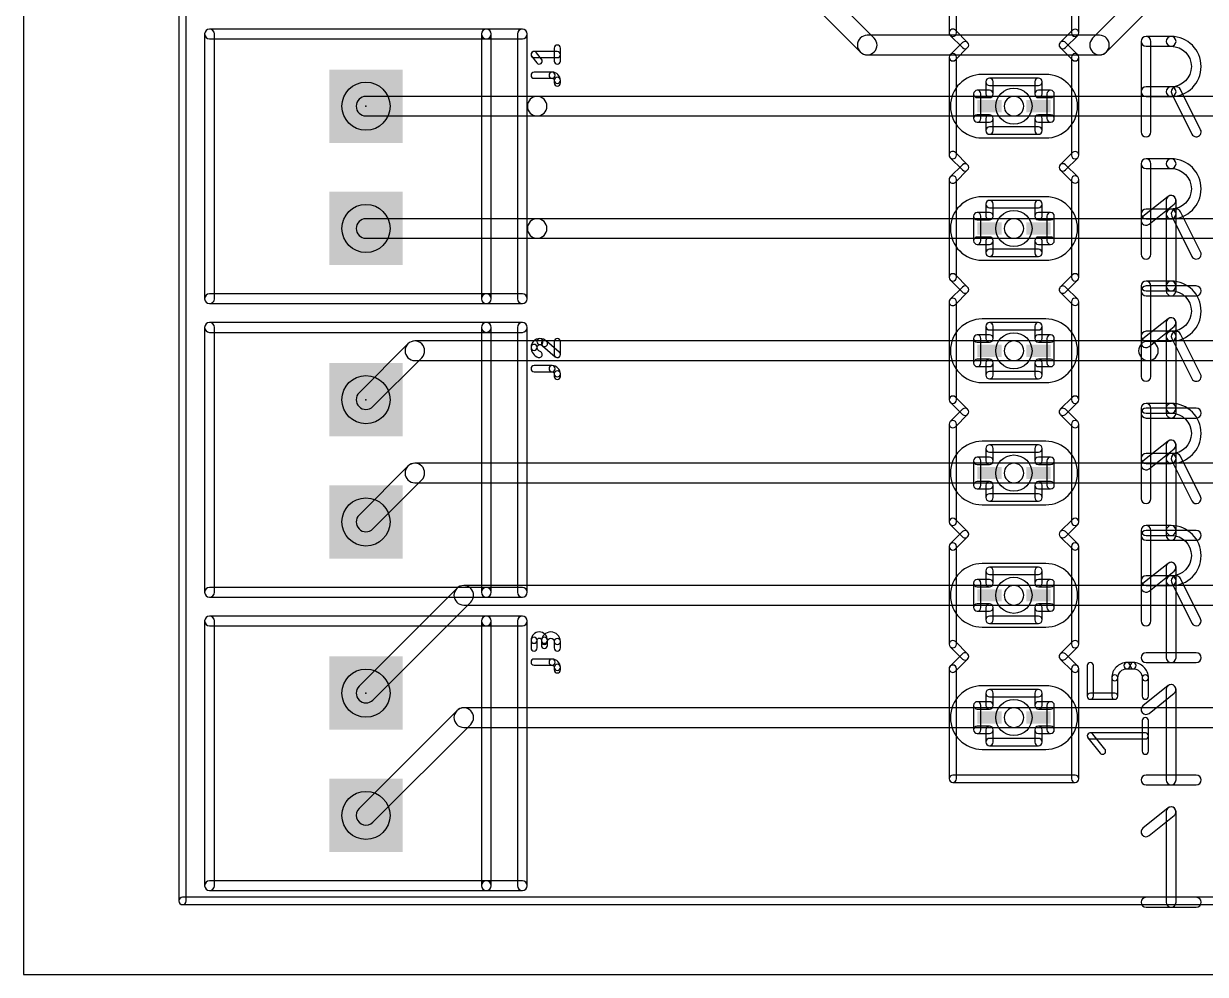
# Model space of a CAD drawing. Extents: x 0.21 to 1.9, y 0.09 to 2.16.
# Drawn here: x 0.21 to 1.177, y 0.09 to 0.868 of the extents above; entities that cross this region are included whole.
import ezdxf

# ---------------------------------------------------------------- set-up
doc = ezdxf.new("R2010")
doc.units = 0
for name, color, linetype in [('1', 22, 'CONTINUOUS'), ('17', 82, 'CONTINUOUS'), ('20', 30, 'CONTINUOUS'), ('21', 220, 'CONTINUOUS'), ('23', 7, 'CONTINUOUS'), ('25', 220, 'CONTINUOUS'), ('27', 220, 'CONTINUOUS'), ('51', 220, 'CONTINUOUS')]:
    doc.layers.add(name, color=color, linetype=linetype)

# ---------------------------------------------------------------- blocks, each defined once
blk = doc.blocks.new('SQUAREP')
blk.add_solid([(-0.5, -0.5), (0.5, -0.5), (-0.5, 0.5), (0.5, 0.5)])
blk = doc.blocks.new('RECT')
blk.add_solid([(-0.5, -0.5), (0.5, -0.5), (-0.5, 0.5), (0.5, 0.5)])
blk = doc.blocks.new('LONGP100')
blk.add_lwpolyline([(-0.5, -0.5), (0.5, -0.5, 1), (0.5, 0.5), (-0.5, 0.5, 1)], format="xyb", close=True)

msp = doc.modelspace()

# ---------------------------------------------------------------- linework, layer by layer
at = {"layer": '1'}
for points in [[(0.343, 0.15), (0.343, 2.04, 1), (0.337, 2.04), (0.337, 0.15, 1)], [(0.905657, 0.855657), (0.565657, 1.195657, 1), (0.554343, 1.184343), (0.894343, 0.844343, 1)], [(1.114343, 0.885657), (1.084343, 0.855657, 1), (1.095657, 0.844343), (1.125657, 0.874343, 1)], [(1.09, 0.858), (0.9, 0.858, 1), (0.9, 0.842), (1.09, 0.842, 1)], [(0.63, 0.808), (0.49, 0.808, 1), (0.49, 0.792), (0.63, 0.792, 1)], [(1.02, 0.808), (0.63, 0.808, 1), (0.63, 0.792), (1.02, 0.792, 1)], [(1.02, 0.792), (1.202, 0.792, 1), (1.202, 0.808), (1.02, 0.808, 1)], [(0.63, 0.708), (0.49, 0.708, 1), (0.49, 0.692), (0.63, 0.692, 1)], [(1.02, 0.708), (0.63, 0.708, 1), (0.63, 0.692), (1.02, 0.692, 1)], [(1.02, 0.692), (1.202, 0.692, 1), (1.202, 0.708), (1.02, 0.708, 1)], [(0.524343, 0.605657), (0.484343, 0.565657, 1), (0.495657, 0.554343), (0.535657, 0.594343, 1)], [(1.02, 0.608), (0.53, 0.608, 1), (0.53, 0.592), (1.02, 0.592, 1)], [(1.13, 0.608), (1.02, 0.608, 1), (1.02, 0.592), (1.13, 0.592, 1)], [(1.13, 0.592), (1.202, 0.592, 1), (1.202, 0.608), (1.13, 0.608, 1)], [(0.524343, 0.505657), (0.484343, 0.465657, 1), (0.495657, 0.454343), (0.535657, 0.494343, 1)], [(1.02, 0.508), (0.53, 0.508, 1), (0.53, 0.492), (1.02, 0.492, 1)], [(1.202, 0.508), (1.02, 0.508, 1), (1.02, 0.492), (1.202, 0.492, 1)], [(0.564343, 0.405657), (0.484343, 0.325657, 1), (0.495657, 0.314343), (0.575657, 0.394343, 1)], [(1.02, 0.408), (0.57, 0.408, 1), (0.57, 0.392), (1.02, 0.392, 1)], [(1.202, 0.408), (1.02, 0.408, 1), (1.02, 0.392), (1.202, 0.392, 1)], [(0.495657, 0.214343), (0.575657, 0.294343, 1), (0.564343, 0.305657), (0.484343, 0.225657, 1)], [(0.57, 0.292), (1.02, 0.292, 1), (1.02, 0.308), (0.57, 0.308, 1)], [(1.02, 0.292), (1.202, 0.292, 1), (1.202, 0.308), (1.02, 0.308, 1)], [(1.81, 0.153), (0.34, 0.153, 1), (0.34, 0.147), (1.81, 0.147, 1)]]:
    msp.add_lwpolyline(points, format="xyb", close=True, dxfattribs=at)
at = {"layer": '20'}
for p, q in [((0.21, 2.157008), (0.21, 0.09)), ((0.21, 0.09), (1.859213, 0.09))]:
    msp.add_line(p, q, dxfattribs=at)
for centre, radius in [((0.49, 0.8), 0.019685), ((1.02, 0.8), 0.014764), ((0.49, 0.7), 0.019685), ((1.02, 0.7), 0.014764), ((1.02, 0.6), 0.014764), ((0.49, 0.56), 0.019685), ((1.02, 0.5), 0.014764), ((0.49, 0.46), 0.019685), ((1.02, 0.4), 0.014764), ((0.49, 0.32), 0.019685), ((1.02, 0.3), 0.014764), ((0.49, 0.22), 0.019685)]:
    msp.add_circle(centre, radius, dxfattribs=at)
at = {"layer": '21'}
for points in [[(0.967, 0.94), (0.967, 0.86, 1), (0.973, 0.86), (0.973, 0.94, 1)], [(1.073, 0.86), (1.073, 0.94, 1), (1.067, 0.94), (1.067, 0.86, 1)], [(0.366047, 0.64252), (0.366047, 0.859055, 1), (0.358047, 0.859055), (0.358047, 0.64252, 1)], [(0.362047, 0.855055), (0.588425, 0.855055, 1), (0.588425, 0.863055), (0.362047, 0.863055, 1)], [(0.588425, 0.855055), (0.617953, 0.855055, 1), (0.617953, 0.863055), (0.588425, 0.863055, 1)], [(0.584425, 0.859055), (0.584425, 0.64252, 1), (0.592425, 0.64252), (0.592425, 0.859055, 1)], [(0.613953, 0.859055), (0.613953, 0.64252, 1), (0.621953, 0.64252), (0.621953, 0.859055, 1)], [(0.967879, 0.857879), (0.977879, 0.847879, 1), (0.982121, 0.852121), (0.972121, 0.862121, 1)], [(1.062121, 0.847879), (1.072121, 0.857879, 1), (1.067879, 0.862121), (1.057879, 0.852121, 1)], [(0.977879, 0.852121), (0.967879, 0.842121, 1), (0.972121, 0.837879), (0.982121, 0.847879, 1)], [(1.072121, 0.842121), (1.062121, 0.852121, 1), (1.057879, 0.847879), (1.067879, 0.837879, 1)], [(0.967, 0.84), (0.967, 0.76, 1), (0.973, 0.76), (0.973, 0.84, 1)], [(1.073, 0.76), (1.073, 0.84, 1), (1.067, 0.84), (1.067, 0.76, 1)], [(0.967879, 0.757879), (0.977879, 0.747879, 1), (0.982121, 0.752121), (0.972121, 0.762121, 1)], [(1.062121, 0.747879), (1.072121, 0.757879, 1), (1.067879, 0.762121), (1.057879, 0.752121, 1)], [(0.977879, 0.752121), (0.967879, 0.742121, 1), (0.972121, 0.737879), (0.982121, 0.747879, 1)], [(1.072121, 0.742121), (1.062121, 0.752121, 1), (1.057879, 0.747879), (1.067879, 0.737879, 1)], [(0.967, 0.74), (0.967, 0.66, 1), (0.973, 0.66), (0.973, 0.74, 1)], [(1.073, 0.66), (1.073, 0.74, 1), (1.067, 0.74), (1.067, 0.66, 1)], [(0.967879, 0.657879), (0.977879, 0.647879, 1), (0.982121, 0.652121), (0.972121, 0.662121, 1)], [(1.062121, 0.647879), (1.072121, 0.657879, 1), (1.067879, 0.662121), (1.057879, 0.652121, 1)], [(0.977879, 0.652121), (0.967879, 0.642121, 1), (0.972121, 0.637879), (0.982121, 0.647879, 1)], [(1.072121, 0.642121), (1.062121, 0.652121, 1), (1.057879, 0.647879), (1.067879, 0.637879, 1)], [(0.588425, 0.64652), (0.362047, 0.64652, 1), (0.362047, 0.63852), (0.588425, 0.63852, 1)], [(0.617953, 0.64652), (0.588425, 0.64652, 1), (0.588425, 0.63852), (0.617953, 0.63852, 1)], [(0.967, 0.64), (0.967, 0.56, 1), (0.973, 0.56), (0.973, 0.64, 1)], [(1.073, 0.56), (1.073, 0.64, 1), (1.067, 0.64), (1.067, 0.56, 1)], [(0.366047, 0.40252), (0.366047, 0.619055, 1), (0.358047, 0.619055), (0.358047, 0.40252, 1)], [(0.362047, 0.615055), (0.588425, 0.615055, 1), (0.588425, 0.623055), (0.362047, 0.623055, 1)], [(0.588425, 0.615055), (0.617953, 0.615055, 1), (0.617953, 0.623055), (0.588425, 0.623055, 1)], [(0.584425, 0.619055), (0.584425, 0.40252, 1), (0.592425, 0.40252), (0.592425, 0.619055, 1)], [(0.613953, 0.619055), (0.613953, 0.40252, 1), (0.621953, 0.40252), (0.621953, 0.619055, 1)], [(0.967879, 0.557879), (0.977879, 0.547879, 1), (0.982121, 0.552121), (0.972121, 0.562121, 1)], [(1.062121, 0.547879), (1.072121, 0.557879, 1), (1.067879, 0.562121), (1.057879, 0.552121, 1)], [(0.977879, 0.552121), (0.967879, 0.542121, 1), (0.972121, 0.537879), (0.982121, 0.547879, 1)], [(1.072121, 0.542121), (1.062121, 0.552121, 1), (1.057879, 0.547879), (1.067879, 0.537879, 1)], [(0.967, 0.54), (0.967, 0.46, 1), (0.973, 0.46), (0.973, 0.54, 1)], [(1.073, 0.46), (1.073, 0.54, 1), (1.067, 0.54), (1.067, 0.46, 1)], [(0.967879, 0.457879), (0.977879, 0.447879, 1), (0.982121, 0.452121), (0.972121, 0.462121, 1)], [(1.062121, 0.447879), (1.072121, 0.457879, 1), (1.067879, 0.462121), (1.057879, 0.452121, 1)], [(0.977879, 0.452121), (0.967879, 0.442121, 1), (0.972121, 0.437879), (0.982121, 0.447879, 1)], [(1.072121, 0.442121), (1.062121, 0.452121, 1), (1.057879, 0.447879), (1.067879, 0.437879, 1)], [(0.967, 0.44), (0.967, 0.36, 1), (0.973, 0.36), (0.973, 0.44, 1)], [(1.073, 0.36), (1.073, 0.44, 1), (1.067, 0.44), (1.067, 0.36, 1)], [(0.588425, 0.40652), (0.362047, 0.40652, 1), (0.362047, 0.39852), (0.588425, 0.39852, 1)], [(0.617953, 0.40652), (0.588425, 0.40652, 1), (0.588425, 0.39852), (0.617953, 0.39852, 1)], [(0.366047, 0.16252), (0.366047, 0.379055, 1), (0.358047, 0.379055), (0.358047, 0.16252, 1)], [(0.362047, 0.375055), (0.588425, 0.375055, 1), (0.588425, 0.383055), (0.362047, 0.383055, 1)], [(0.588425, 0.375055), (0.617953, 0.375055, 1), (0.617953, 0.383055), (0.588425, 0.383055, 1)], [(0.584425, 0.379055), (0.584425, 0.16252, 1), (0.592425, 0.16252), (0.592425, 0.379055, 1)], [(0.613953, 0.379055), (0.613953, 0.16252, 1), (0.621953, 0.16252), (0.621953, 0.379055, 1)], [(0.967879, 0.357879), (0.977879, 0.347879, 1), (0.982121, 0.352121), (0.972121, 0.362121, 1)], [(1.062121, 0.347879), (1.072121, 0.357879, 1), (1.067879, 0.362121), (1.057879, 0.352121, 1)], [(0.977879, 0.352121), (0.967879, 0.342121, 1), (0.972121, 0.337879), (0.982121, 0.347879, 1)], [(1.072121, 0.342121), (1.062121, 0.352121, 1), (1.057879, 0.347879), (1.067879, 0.337879, 1)], [(0.967, 0.34), (0.967, 0.25, 1), (0.973, 0.25), (0.973, 0.34, 1)], [(1.073, 0.25), (1.073, 0.34, 1), (1.067, 0.34), (1.067, 0.25, 1)], [(1.085, 0.3175), (1.085, 0.3425, 1), (1.08, 0.3425), (1.08, 0.3175, 1)], [(1.1125, 0.34, 1), (1.1125, 0.345, 0.414214), (1.1, 0.3325, 1), (1.105, 0.3325, -0.414214)], [(1.1175, 0.345), (1.1125, 0.345, 1), (1.1125, 0.34), (1.1175, 0.34, 1)], [(1.125, 0.3325, 1), (1.13, 0.3325, 0.414214), (1.1175, 0.345, 1), (1.1175, 0.34, -0.414214)], [(1.1, 0.3325), (1.1, 0.3175, 1), (1.105, 0.3175), (1.105, 0.3325, 1)], [(1.13, 0.3175), (1.13, 0.3325, 1), (1.125, 0.3325), (1.125, 0.3175, 1)], [(1.1025, 0.32), (1.0825, 0.32, 1), (1.0825, 0.315), (1.1025, 0.315, 1)], [(1.13, 0.2725), (1.13, 0.2975, 1), (1.125, 0.2975), (1.125, 0.2725, 1)], [(1.094452, 0.274062), (1.084452, 0.286562, 1), (1.080548, 0.283438), (1.090548, 0.270938, 1)], [(1.0825, 0.2825), (1.1275, 0.2825, 1), (1.1275, 0.2875), (1.0825, 0.2875, 1)], [(0.97, 0.247), (1.07, 0.247, 1), (1.07, 0.253), (0.97, 0.253, 1)], [(0.588425, 0.16652), (0.362047, 0.16652, 1), (0.362047, 0.15852), (0.588425, 0.15852, 1)], [(0.617953, 0.16652), (0.588425, 0.16652, 1), (0.588425, 0.15852), (0.617953, 0.15852, 1)]]:
    msp.add_lwpolyline(points, format="xyb", close=True, dxfattribs=at)
at = {"layer": '23'}
for p in [(0.49, 0.8), (0.49, 0.56), (0.49, 0.32)]:
    msp.add_point(p, dxfattribs=at)
at = {"layer": '25'}
for points in [[(1.132, 0.779), (1.132, 0.853, 1), (1.124, 0.853), (1.124, 0.779, 1)], [(1.128, 0.849), (1.148555, 0.849, 1), (1.148555, 0.857), (1.128, 0.857, 1)], [(1.148555, 0.815889, 1), (1.148555, 0.807889, 1), (1.148555, 0.857, 1), (1.148555, 0.849, -1)], [(0.633674, 0.838506), (0.629452, 0.843784, 1), (0.625548, 0.84066), (0.62977, 0.835383, 1)], [(0.6275, 0.839722), (0.6465, 0.839722, 1), (0.6465, 0.844722), (0.6275, 0.844722, 1)], [(0.649, 0.836945), (0.649, 0.8475, 1), (0.644, 0.8475), (0.644, 0.836945, 1)], [(0.6275, 0.822838), (0.642278, 0.822838, 1), (0.642278, 0.827838), (0.6275, 0.827838, 1)], [(0.644, 0.821116, 1), (0.649, 0.821116, 0.414214), (0.642278, 0.827838, 1), (0.642278, 0.822838, -0.414214)], [(0.644, 0.821116), (0.644, 0.819005, 1), (0.649, 0.819005), (0.649, 0.821116, 1)], [(1.148555, 0.815889), (1.128, 0.815889, 1), (1.128, 0.807889), (1.148555, 0.807889, 1)], [(1.172689, 0.780789), (1.156244, 0.813678, 1), (1.149089, 0.8101), (1.165533, 0.777211, 1)], [(1.132, 0.679), (1.132, 0.753, 1), (1.124, 0.753), (1.124, 0.679, 1)], [(1.128, 0.749), (1.148555, 0.749, 1), (1.148555, 0.757), (1.128, 0.757, 1)], [(1.148555, 0.715889, 1), (1.148555, 0.707889, 1), (1.148555, 0.757, 1), (1.148555, 0.749, -1)], [(1.148555, 0.715889), (1.128, 0.715889, 1), (1.128, 0.707889), (1.148555, 0.707889, 1)], [(1.172689, 0.680789), (1.156244, 0.713678, 1), (1.149089, 0.7101), (1.165533, 0.677211, 1)], [(1.132, 0.579), (1.132, 0.653, 1), (1.124, 0.653), (1.124, 0.579, 1)], [(1.128, 0.649), (1.148555, 0.649, 1), (1.148555, 0.657), (1.128, 0.657, 1)], [(1.148555, 0.615889, 1), (1.148555, 0.607889, 1), (1.148555, 0.657, 1), (1.148555, 0.649, -1)], [(0.63225, 0.605, 1), (0.63225, 0.61, 0.414198), (0.625, 0.60275, 1), (0.63, 0.60275, -0.414198)], [(0.634134, 0.604193, 1), (0.637755, 0.607641, 0.205254), (0.63225, 0.61, 1), (0.63225, 0.605, -0.205254)], [(0.649, 0.596945), (0.649, 0.6075, 1), (0.644, 0.6075), (0.644, 0.596945, 1)], [(1.148555, 0.615889), (1.128, 0.615889, 1), (1.128, 0.607889), (1.148555, 0.607889, 1)], [(1.172689, 0.580789), (1.156244, 0.613678, 1), (1.149089, 0.6101), (1.165533, 0.577211, 1)], [(0.63, 0.60275, 1), (0.625, 0.60275, 0.325223), (0.630952, 0.594566, 1), (0.632492, 0.599323, -0.325223)], [(0.634325, 0.604012), (0.644881, 0.59504, 1), (0.648119, 0.598849), (0.637564, 0.607822, 1)], [(0.6275, 0.582838), (0.642278, 0.582838, 1), (0.642278, 0.587838), (0.6275, 0.587838, 1)], [(0.644, 0.581116, 1), (0.649, 0.581116, 0.414214), (0.642278, 0.587838, 1), (0.642278, 0.582838, -0.414214)], [(0.644, 0.581116), (0.644, 0.579005, 1), (0.649, 0.579005), (0.649, 0.581116, 1)], [(1.132, 0.479), (1.132, 0.553, 1), (1.124, 0.553), (1.124, 0.479, 1)], [(1.128, 0.549), (1.148555, 0.549, 1), (1.148555, 0.557), (1.128, 0.557, 1)], [(1.148555, 0.515889, 1), (1.148555, 0.507889, 1), (1.148555, 0.557, 1), (1.148555, 0.549, -1)], [(1.148555, 0.515889), (1.128, 0.515889, 1), (1.128, 0.507889), (1.148555, 0.507889, 1)], [(1.172689, 0.480789), (1.156244, 0.513678, 1), (1.149089, 0.5101), (1.165533, 0.477211, 1)], [(1.132, 0.379), (1.132, 0.453, 1), (1.124, 0.453), (1.124, 0.379, 1)], [(1.128, 0.449), (1.148555, 0.449, 1), (1.148555, 0.457), (1.128, 0.457, 1)], [(1.148555, 0.415889, 1), (1.148555, 0.407889, 1), (1.148555, 0.457, 1), (1.148555, 0.449, -1)], [(1.148555, 0.415889), (1.128, 0.415889, 1), (1.128, 0.407889), (1.148555, 0.407889, 1)], [(1.172689, 0.380789), (1.156244, 0.413678, 1), (1.149089, 0.4101), (1.165533, 0.377211, 1)], [(0.633444, 0.363278, 1), (0.638444, 0.363278, 1), (0.625, 0.363278, 1), (0.63, 0.363278, -1)], [(0.644, 0.362222, 1), (0.649, 0.362222, 1), (0.633444, 0.362222, 1), (0.638444, 0.362222, -1)], [(0.63, 0.356945), (0.63, 0.363278, 1), (0.625, 0.363278), (0.625, 0.356945, 1)], [(0.633445, 0.363278), (0.633445, 0.359056, 1), (0.638445, 0.359056), (0.638445, 0.363278, 1)], [(0.649, 0.356945), (0.649, 0.362222, 1), (0.644, 0.362222), (0.644, 0.356945, 1)], [(0.6275, 0.342838), (0.642278, 0.342838, 1), (0.642278, 0.347838), (0.6275, 0.347838, 1)], [(0.644, 0.341116, 1), (0.649, 0.341116, 0.414214), (0.642278, 0.347838, 1), (0.642278, 0.342838, -0.414214)], [(0.644, 0.341116), (0.644, 0.339005, 1), (0.649, 0.339005), (0.649, 0.341116, 1)]]:
    msp.add_lwpolyline(points, format="xyb", close=True, dxfattribs=at)
at = {"layer": '27'}
for points in [[(1.130499, 0.703432), (1.151054, 0.719877, 1), (1.146057, 0.726123), (1.125501, 0.709679, 1)], [(1.144555, 0.723), (1.144555, 0.649, 1), (1.152555, 0.649), (1.152555, 0.723, 1)], [(1.128, 0.645), (1.169111, 0.645, 1), (1.169111, 0.653), (1.128, 0.653, 1)], [(1.130499, 0.603432), (1.151054, 0.619877, 1), (1.146057, 0.626123), (1.125501, 0.609679, 1)], [(1.144555, 0.623), (1.144555, 0.549, 1), (1.152555, 0.549), (1.152555, 0.623, 1)], [(1.128, 0.545), (1.169111, 0.545, 1), (1.169111, 0.553), (1.128, 0.553, 1)], [(1.130499, 0.503432), (1.151054, 0.519877, 1), (1.146057, 0.526123), (1.125501, 0.509679, 1)], [(1.144555, 0.523), (1.144555, 0.449, 1), (1.152555, 0.449), (1.152555, 0.523, 1)], [(1.128, 0.445), (1.169111, 0.445, 1), (1.169111, 0.453), (1.128, 0.453, 1)], [(1.130499, 0.403432), (1.151054, 0.419877, 1), (1.146057, 0.426123), (1.125501, 0.409679, 1)], [(1.144555, 0.423), (1.144555, 0.349, 1), (1.152555, 0.349), (1.152555, 0.423, 1)], [(1.128, 0.345), (1.169111, 0.345, 1), (1.169111, 0.353), (1.128, 0.353, 1)], [(1.130499, 0.303432), (1.151054, 0.319877, 1), (1.146057, 0.326123), (1.125501, 0.309679, 1)], [(1.144555, 0.323), (1.144555, 0.249, 1), (1.152555, 0.249), (1.152555, 0.323, 1)], [(1.128, 0.245), (1.169111, 0.245, 1), (1.169111, 0.253), (1.128, 0.253, 1)], [(1.130499, 0.203432), (1.151054, 0.219877, 1), (1.146057, 0.226123), (1.125501, 0.209679, 1)], [(1.144555, 0.223), (1.144555, 0.149, 1), (1.152555, 0.149), (1.152555, 0.223, 1)], [(1.128, 0.145), (1.169111, 0.145, 1), (1.169111, 0.153), (1.128, 0.153, 1)]]:
    msp.add_lwpolyline(points, format="xyb", close=True, dxfattribs=at)
at = {"layer": '51'}
for points in [[(1.04, 0.823), (1, 0.823, 1), (1, 0.817), (1.04, 0.817, 1)], [(0.997, 0.82), (0.997, 0.81, 1), (1.003, 0.81), (1.003, 0.82, 1)], [(1.043, 0.81), (1.043, 0.82, 1), (1.037, 0.82), (1.037, 0.81, 1)], [(1, 0.813), (0.99, 0.813, 1), (0.99, 0.807), (1, 0.807, 1)], [(0.987, 0.81), (0.987, 0.79, 1), (0.993, 0.79), (0.993, 0.81, 1)], [(1.05, 0.813), (1.04, 0.813, 1), (1.04, 0.807), (1.05, 0.807, 1)], [(1.053, 0.79), (1.053, 0.81, 1), (1.047, 0.81), (1.047, 0.79, 1)], [(0.99, 0.787), (1, 0.787, 1), (1, 0.793), (0.99, 0.793, 1)], [(0.997, 0.79), (0.997, 0.78, 1), (1.003, 0.78), (1.003, 0.79, 1)], [(1.043, 0.78), (1.043, 0.79, 1), (1.037, 0.79), (1.037, 0.78, 1)], [(1.04, 0.787), (1.05, 0.787, 1), (1.05, 0.793), (1.04, 0.793, 1)], [(1, 0.777), (1.04, 0.777, 1), (1.04, 0.783), (1, 0.783, 1)], [(1.04, 0.723), (1, 0.723, 1), (1, 0.717), (1.04, 0.717, 1)], [(0.997, 0.72), (0.997, 0.71, 1), (1.003, 0.71), (1.003, 0.72, 1)], [(1.043, 0.71), (1.043, 0.72, 1), (1.037, 0.72), (1.037, 0.71, 1)], [(1, 0.713), (0.99, 0.713, 1), (0.99, 0.707), (1, 0.707, 1)], [(0.987, 0.71), (0.987, 0.69, 1), (0.993, 0.69), (0.993, 0.71, 1)], [(1.05, 0.713), (1.04, 0.713, 1), (1.04, 0.707), (1.05, 0.707, 1)], [(1.053, 0.69), (1.053, 0.71, 1), (1.047, 0.71), (1.047, 0.69, 1)], [(0.99, 0.687), (1, 0.687, 1), (1, 0.693), (0.99, 0.693, 1)], [(0.997, 0.69), (0.997, 0.68, 1), (1.003, 0.68), (1.003, 0.69, 1)], [(1.043, 0.68), (1.043, 0.69, 1), (1.037, 0.69), (1.037, 0.68, 1)], [(1.04, 0.687), (1.05, 0.687, 1), (1.05, 0.693), (1.04, 0.693, 1)], [(1, 0.677), (1.04, 0.677, 1), (1.04, 0.683), (1, 0.683, 1)], [(1.04, 0.623), (1, 0.623, 1), (1, 0.617), (1.04, 0.617, 1)], [(0.997, 0.62), (0.997, 0.61, 1), (1.003, 0.61), (1.003, 0.62, 1)], [(1.043, 0.61), (1.043, 0.62, 1), (1.037, 0.62), (1.037, 0.61, 1)], [(1, 0.613), (0.99, 0.613, 1), (0.99, 0.607), (1, 0.607, 1)], [(0.987, 0.61), (0.987, 0.59, 1), (0.993, 0.59), (0.993, 0.61, 1)], [(1.05, 0.613), (1.04, 0.613, 1), (1.04, 0.607), (1.05, 0.607, 1)], [(1.053, 0.59), (1.053, 0.61, 1), (1.047, 0.61), (1.047, 0.59, 1)], [(0.99, 0.587), (1, 0.587, 1), (1, 0.593), (0.99, 0.593, 1)], [(0.997, 0.59), (0.997, 0.58, 1), (1.003, 0.58), (1.003, 0.59, 1)], [(1.043, 0.58), (1.043, 0.59, 1), (1.037, 0.59), (1.037, 0.58, 1)], [(1.04, 0.587), (1.05, 0.587, 1), (1.05, 0.593), (1.04, 0.593, 1)], [(1, 0.577), (1.04, 0.577, 1), (1.04, 0.583), (1, 0.583, 1)], [(1.04, 0.523), (1, 0.523, 1), (1, 0.517), (1.04, 0.517, 1)], [(0.997, 0.52), (0.997, 0.51, 1), (1.003, 0.51), (1.003, 0.52, 1)], [(1.043, 0.51), (1.043, 0.52, 1), (1.037, 0.52), (1.037, 0.51, 1)], [(1, 0.513), (0.99, 0.513, 1), (0.99, 0.507), (1, 0.507, 1)], [(0.987, 0.51), (0.987, 0.49, 1), (0.993, 0.49), (0.993, 0.51, 1)], [(1.05, 0.513), (1.04, 0.513, 1), (1.04, 0.507), (1.05, 0.507, 1)], [(1.053, 0.49), (1.053, 0.51, 1), (1.047, 0.51), (1.047, 0.49, 1)], [(0.99, 0.487), (1, 0.487, 1), (1, 0.493), (0.99, 0.493, 1)], [(0.997, 0.49), (0.997, 0.48, 1), (1.003, 0.48), (1.003, 0.49, 1)], [(1.043, 0.48), (1.043, 0.49, 1), (1.037, 0.49), (1.037, 0.48, 1)], [(1.04, 0.487), (1.05, 0.487, 1), (1.05, 0.493), (1.04, 0.493, 1)], [(1, 0.477), (1.04, 0.477, 1), (1.04, 0.483), (1, 0.483, 1)], [(1.04, 0.423), (1, 0.423, 1), (1, 0.417), (1.04, 0.417, 1)], [(0.997, 0.42), (0.997, 0.41, 1), (1.003, 0.41), (1.003, 0.42, 1)], [(1.043, 0.41), (1.043, 0.42, 1), (1.037, 0.42), (1.037, 0.41, 1)], [(1, 0.413), (0.99, 0.413, 1), (0.99, 0.407), (1, 0.407, 1)], [(0.987, 0.41), (0.987, 0.39, 1), (0.993, 0.39), (0.993, 0.41, 1)], [(1.05, 0.413), (1.04, 0.413, 1), (1.04, 0.407), (1.05, 0.407, 1)], [(1.053, 0.39), (1.053, 0.41, 1), (1.047, 0.41), (1.047, 0.39, 1)], [(0.99, 0.387), (1, 0.387, 1), (1, 0.393), (0.99, 0.393, 1)], [(0.997, 0.39), (0.997, 0.38, 1), (1.003, 0.38), (1.003, 0.39, 1)], [(1.043, 0.38), (1.043, 0.39, 1), (1.037, 0.39), (1.037, 0.38, 1)], [(1.04, 0.387), (1.05, 0.387, 1), (1.05, 0.393), (1.04, 0.393, 1)], [(1, 0.377), (1.04, 0.377, 1), (1.04, 0.383), (1, 0.383, 1)], [(1.04, 0.323), (1, 0.323, 1), (1, 0.317), (1.04, 0.317, 1)], [(0.997, 0.32), (0.997, 0.31, 1), (1.003, 0.31), (1.003, 0.32, 1)], [(1.043, 0.31), (1.043, 0.32, 1), (1.037, 0.32), (1.037, 0.31, 1)], [(1, 0.313), (0.99, 0.313, 1), (0.99, 0.307), (1, 0.307, 1)], [(0.987, 0.31), (0.987, 0.29, 1), (0.993, 0.29), (0.993, 0.31, 1)], [(1.05, 0.313), (1.04, 0.313, 1), (1.04, 0.307), (1.05, 0.307, 1)], [(1.053, 0.29), (1.053, 0.31, 1), (1.047, 0.31), (1.047, 0.29, 1)], [(0.99, 0.287), (1, 0.287, 1), (1, 0.293), (0.99, 0.293, 1)], [(0.997, 0.29), (0.997, 0.28, 1), (1.003, 0.28), (1.003, 0.29, 1)], [(1.043, 0.28), (1.043, 0.29, 1), (1.037, 0.29), (1.037, 0.28, 1)], [(1.04, 0.287), (1.05, 0.287, 1), (1.05, 0.293), (1.04, 0.293, 1)], [(1, 0.277), (1.04, 0.277, 1), (1.04, 0.283), (1, 0.283, 1)]]:
    msp.add_lwpolyline(points, format="xyb", close=True, dxfattribs=at)

# ---------------------------------------------------------------- block references
at = {"layer": '17', "xscale": 0.06, "yscale": 0.06, "rotation": 270}
for p in [(0.49, 0.8), (0.49, 0.8), (0.49, 0.7), (0.49, 0.7), (0.49, 0.56), (0.49, 0.56), (0.49, 0.46), (0.49, 0.46), (0.49, 0.32), (0.49, 0.32), (0.49, 0.22), (0.49, 0.22)]:
    msp.add_blockref('SQUAREP', p, dxfattribs=at)
at = {"layer": '17', "xscale": 0.052, "yscale": 0.052}
for p in [(1.02, 0.8), (1.02, 0.8), (1.02, 0.7), (1.02, 0.7), (1.02, 0.6), (1.02, 0.6), (1.02, 0.5), (1.02, 0.5), (1.02, 0.4), (1.02, 0.4), (1.02, 0.3), (1.02, 0.3)]:
    msp.add_blockref('LONGP100', p, dxfattribs=at)
at = {"layer": '51', "xscale": 0.01, "yscale": 0.02, "rotation": 270}
for p in [(1, 0.8), (1.04, 0.8), (1, 0.7), (1.04, 0.7), (1, 0.6), (1.04, 0.6), (1, 0.5), (1.04, 0.5), (1, 0.4), (1.04, 0.4), (1, 0.3), (1.04, 0.3)]:
    msp.add_blockref('RECT', p, dxfattribs=at)

doc.saveas('drawing.dxf')
